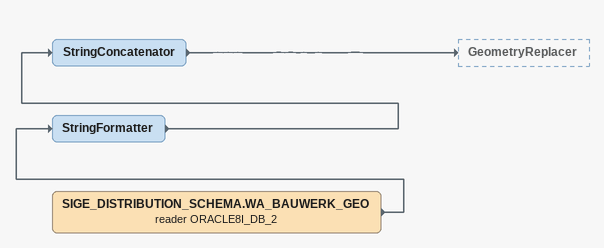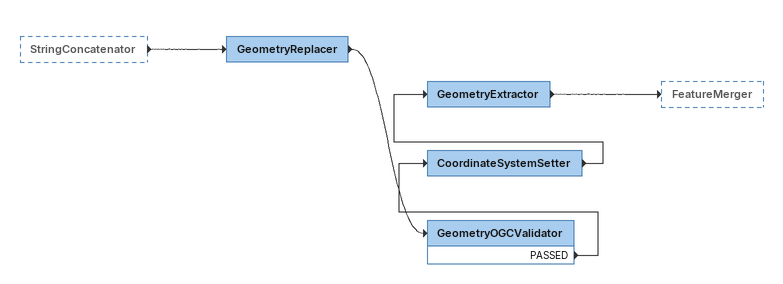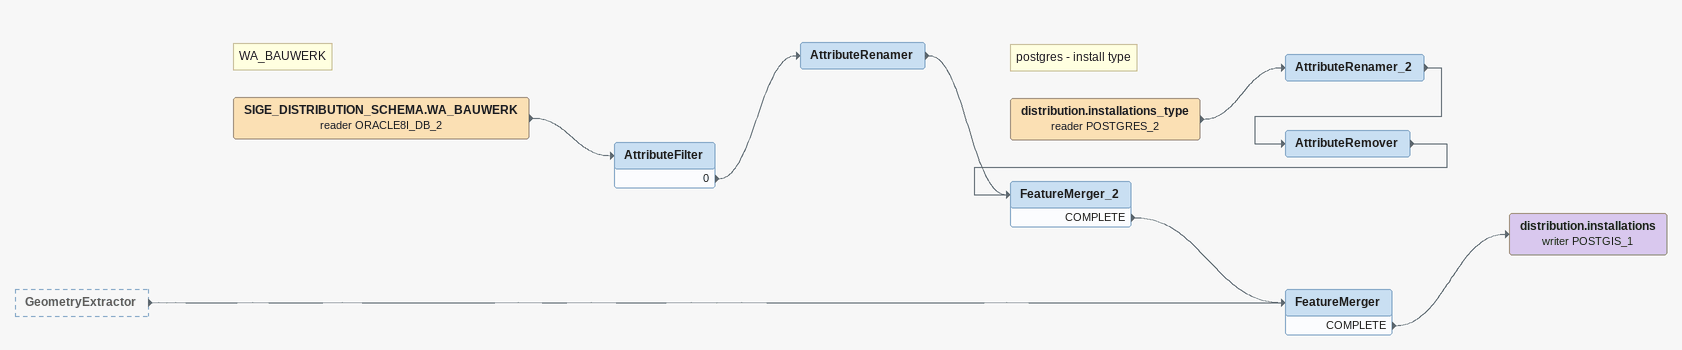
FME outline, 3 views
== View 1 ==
SIGE_DISTRIBUTION_SCHEMA.WA_BAUWERK_GEO (reader ORACLE8I_DB_2)
    -> StringFormatter
StringFormatter
    -> StringConcatenator
StringConcatenator
    -> GeometryReplacer

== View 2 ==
StringConcatenator [outside]
    -> GeometryReplacer
GeometryReplacer
    -> GeometryOGCValidator
GeometryOGCValidator
    PASSED -> CoordinateSystemSetter
CoordinateSystemSetter
    -> GeometryExtractor
GeometryExtractor
    -> FeatureMerger

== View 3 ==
GeometryExtractor [outside]
    -> FeatureMerger
Note: WA_BAUWERK
SIGE_DISTRIBUTION_SCHEMA.WA_BAUWERK (reader ORACLE8I_DB_2)
    -> AttributeFilter
AttributeFilter
    0 -> AttributeRenamer
AttributeRenamer
    -> FeatureMerger_2
Note: postgres - install type
distribution.installations_type (reader POSTGRES_2)
    -> AttributeRenamer_2
AttributeRenamer_2
    -> AttributeRemover
AttributeRemover
    -> FeatureMerger_2
FeatureMerger_2
    COMPLETE -> FeatureMerger
FeatureMerger
    COMPLETE -> distribution.installations (writer POSTGIS_1)
distribution.installations (writer POSTGIS_1)
